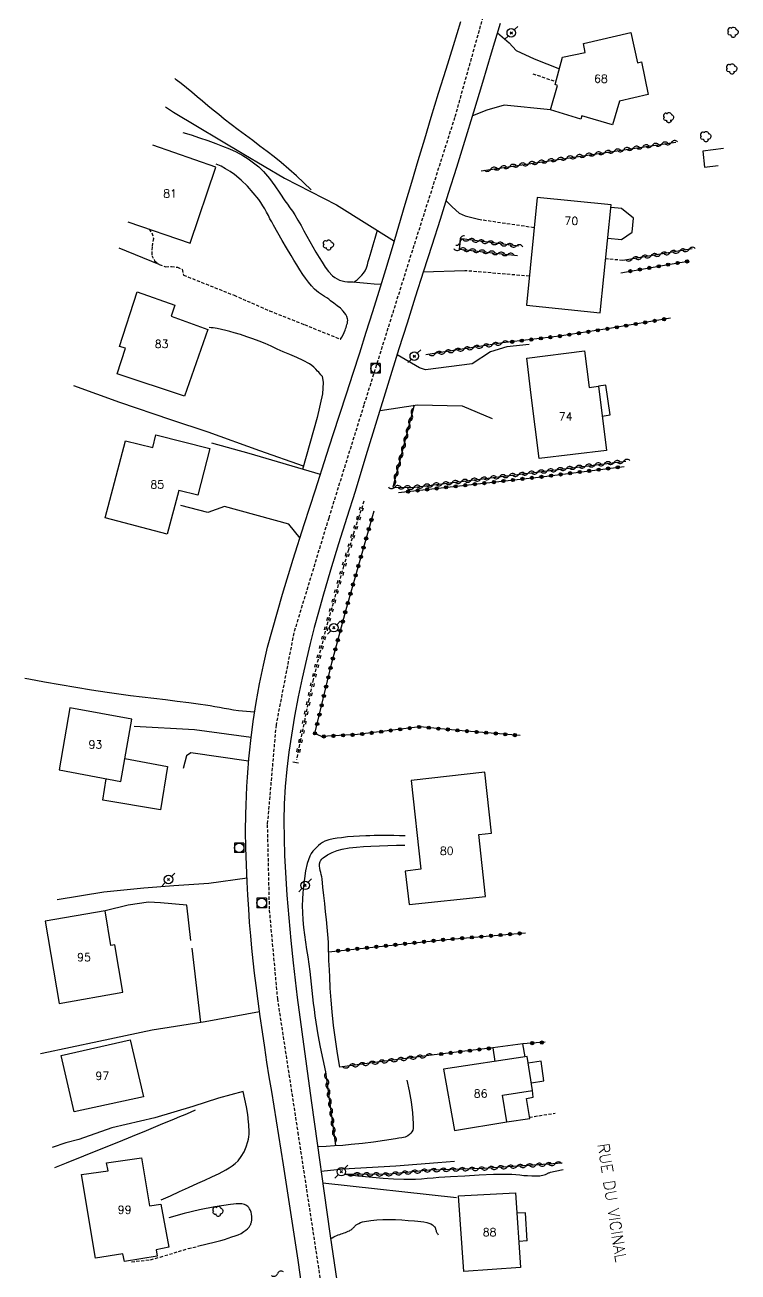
# Model space of a CAD drawing. Header units: millimetres. Extents: x 254000 to 255000, y 44022 to 45000.
# Drawn here: x 254116.7 to 254228.2, y 44327.1 to 44521.9 of the extents above; entities that cross this region are included whole.
import ezdxf
from ezdxf.enums import TextEntityAlignment as Align

# ---------------------------------------------------------------- set-up
doc = ezdxf.new("R2010")
doc.units = ezdxf.units.MM
doc.linetypes.add('DASHED', pattern=[0.75, 0.5, -0.25])
doc.layers.get('0').update_dxf_attribs({"linetype": 'CONTINUOUS'})
for name, color, linetype in [('W0001', 6, 'DASHED'), ('W0008', 7, 'CONTINUOUS'), ('W0017', 7, 'CONTINUOUS'), ('W0101', 7, 'CONTINUOUS'), ('W0104', 1, 'CONTINUOUS'), ('W0112', 1, 'DASHED'), ('W0120', 7, 'CONTINUOUS'), ('W0211', 2, 'CONTINUOUS'), ('W0214', 2, 'CONTINUOUS'), ('W0220', 5, 'DASHED'), ('W0300', 7, 'CONTINUOUS'), ('W0310', 3, 'CONTINUOUS'), ('W0323', 7, 'CONTINUOUS'), ('W0330', 7, 'CONTINUOUS'), ('W0333', 7, 'CONTINUOUS'), ('W0420', 7, 'CONTINUOUS'), ('W0473', 7, 'CONTINUOUS'), ('W0989', 7, 'CONTINUOUS'), ('W0991', 7, 'CONTINUOUS')]:
    doc.layers.add(name, color=color, linetype=linetype)
doc.styles.get("Standard").update_dxf_attribs({"font": 'romans.shx', "width": 0.85})

# ---------------------------------------------------------------- blocks, each defined once
blk = doc.blocks.new('T420')
for p, q in [((0.75, 0.75), (-0.75, 0.75)), ((-0.75, 0.75), (-0.75, -0.75)), ((0.75, 0.75), (0.75, -0.75)), ((0.75, -0.75), (-0.75, -0.75))]:
    blk.add_line(p, q)
blk.add_ellipse((0, 0), major_axis=(-0.53, 0.53), ratio=1, start_param=3.926991, end_param=10.210176)
blk = doc.blocks.new('T473')
for p, q in [((-0.166667, 0.166667), (0.166667, -0.166667)), ((-0.166667, -0.166667), (0.166667, 0.166667)), ((0.500001, 0.500001), (1.000002, 1.000002)), ((-1.000002, -1.000002), (-0.500001, -0.500001))]:
    blk.add_line(p, q)
blk.add_ellipse((0, 0), major_axis=(0.471405, 0.471405), ratio=1, start_param=5.4977871438, end_param=11.780972451)
blk = doc.blocks.new('T300')
for p, q in [((-0.8, 0.51), (-0.86, 0.34)), ((-0.86, 0.34), (-0.86, 0.17)), ((-0.86, 0.17), (-0.74, 0.06)), ((-0.69, 0.63), (-0.8, 0.51)), ((-0.8, -0.06), (-0.74, 0.06)), ((-0.74, 0.06), (-0.69, 0.11)), ((-0.57, 0.69), (-0.69, 0.63)), ((-0.46, 0.69), (-0.57, 0.69)), ((-0.29, 0.63), (-0.46, 0.69)), ((-0.29, 0.63), (-0.17, 0.74)), ((-0.23, 0.57), (-0.29, 0.63)), ((-0.17, 0.74), (-0.06, 0.8)), ((-0.06, 0.8), (0.06, 0.8)), ((0.06, 0.8), (0.23, 0.74)), ((0.23, 0.74), (0.34, 0.63)), ((0.34, 0.63), (0.4, 0.51)), ((0.46, 0.46), (0.34, 0.46)), ((0.4, 0.51), (0.4, 0.46)), ((0.57, 0.4), (0.46, 0.46)), ((0.57, 0.4), (0.69, 0.29)), ((0.69, 0.29), (0.74, 0.17)), ((0.74, 0.06), (0.69, -0.17)), ((0.74, 0.17), (0.74, 0.06)), ((-0.8, -0.17), (-0.8, -0.06)), ((-0.8, -0.23), (-0.8, -0.17)), ((-0.74, -0.34), (-0.8, -0.23)), ((-0.69, -0.4), (-0.74, -0.34)), ((-0.51, -0.46), (-0.69, -0.4)), ((-0.4, -0.46), (-0.51, -0.46)), ((-0.4, -0.46), (-0.34, -0.46)), ((-0.34, -0.46), (-0.34, -0.4)), ((-0.34, -0.51), (-0.34, -0.46)), ((-0.29, -0.63), (-0.34, -0.51)), ((-0.17, -0.74), (-0.29, -0.63)), ((-0.06, -0.8), (-0.17, -0.74)), ((0.06, -0.8), (-0.06, -0.8)), ((0.17, -0.74), (0.06, -0.8)), ((0.23, -0.69), (0.17, -0.74)), ((0.29, -0.46), (0.23, -0.46)), ((0.29, -0.63), (0.23, -0.69)), ((0.46, -0.4), (0.29, -0.46)), ((0.34, -0.51), (0.29, -0.63)), ((0.34, -0.51), (0.34, -0.46)), ((0.57, -0.34), (0.46, -0.4)), ((0.63, -0.29), (0.57, -0.34)), ((0.69, -0.17), (0.63, -0.29))]:
    blk.add_line(p, q)
blk = doc.blocks.new('t323o')
at = {"color": 0, "linetype": 'Continuous'}
for radius in [0.25, 0.15]:
    blk.add_circle((0, 0), radius, dxfattribs=at)
blk = doc.blocks.new('t310o')
at = {"color": 0, "linetype": 'Continuous'}
for centre, start, end in [((-0.5, 0.38), 216.8699, 323.1304), ((0.5, -0.37), 36.8699, 143.1303)]:
    blk.add_arc(centre, 0.625, start, end, dxfattribs=at)
blk = doc.blocks.new('t220o')
at = {"color": 0, "linetype": 'Continuous'}
for p, q in [((-0.25, 0.25), (0.25, 0.25)), ((-0.25, -0.25), (0.25, -0.25))]:
    blk.add_line(p, q, dxfattribs=at)

msp = doc.modelspace()

# ---------------------------------------------------------------- linework, layer by layer
at = {"layer": 'W0001'}
msp.add_lwpolyline([(254189.3, 44526.82), (254183.87, 44507.45), (254176.8, 44485.26), (254169.68, 44462.53), (254164.18, 44444.88), (254158.73, 44426.93), (254155.95, 44412.56), (254154.58, 44396.99), (254154.89, 44383.62), (254156.16, 44369.78), (254159.35, 44348.9), (254162.87, 44325.84), (254166.39, 44300.99), (254169.51, 44280.5), (254172.39, 44258.01), (254174.21, 44242.82), (254175.63, 44217.5), (254176.11, 44191.61), (254176.23, 44171)], dxfattribs=at)
at = {"layer": 'W0008'}
for points in [[(254160.48, 44321.46), (254159.39, 44328.91), (254158.27, 44336.36), (254157.14, 44343.8), (254156.78, 44346.1), (254156.41, 44348.4), (254156.03, 44350.69), (254155.65, 44352.99), (254155.28, 44355.28), (254154.9, 44357.58), (254154.54, 44359.88), (254154.19, 44362.18), (254153.83, 44364.59), (254153.49, 44367), (254153.16, 44369.41), (254152.85, 44371.82), (254152.61, 44373.76), (254152.39, 44375.71), (254152.18, 44377.65), (254151.99, 44379.6), (254151.82, 44381.71), (254151.68, 44383.83), (254151.56, 44385.94), (254151.46, 44388.06), (254151.35, 44390.69), (254151.25, 44393.33), (254151.2, 44395.96), (254151.22, 44398.6), (254151.26, 44400.04), (254151.32, 44401.49), (254151.39, 44402.93), (254151.48, 44404.37), (254151.59, 44405.81), (254151.71, 44407.25), (254151.85, 44408.69), (254152.01, 44410.12), (254152.4, 44413.08), (254152.85, 44416.04), (254153.38, 44418.97), (254153.98, 44421.9), (254154.64, 44424.7), (254155.39, 44427.48), (254156.18, 44430.24), (254156.99, 44433), (254158.63, 44438.45), (254160.36, 44443.87), (254162.11, 44449.29), (254163.86, 44454.7), (254164.88, 44457.91), (254165.92, 44461.11), (254166.95, 44464.31), (254167.99, 44467.51), (254169.03, 44470.72), (254170.05, 44473.92), (254171.07, 44477.13), (254172.08, 44480.34), (254173.12, 44483.73), (254174.14, 44487.13), (254175.15, 44490.53), (254176.16, 44493.94), (254177.16, 44497.34), (254178.17, 44500.75), (254179.19, 44504.15), (254180.22, 44507.54), (254181.37, 44511.28), (254182.52, 44515.01), (254183.68, 44518.74), (254184.86, 44522.46)], [(254190.96, 44522.16), (254189.59, 44517.54), (254188.21, 44512.92), (254186.82, 44508.3), (254185.41, 44503.69), (254184.15, 44499.64), (254182.87, 44495.59), (254181.59, 44491.54), (254180.3, 44487.49), (254179.01, 44483.45), (254177.72, 44479.4), (254176.44, 44475.35), (254175.17, 44471.3), (254173.44, 44465.73), (254171.73, 44460.17), (254170.01, 44454.6), (254168.3, 44449.03), (254167.02, 44444.94), (254165.73, 44440.85), (254164.46, 44436.76), (254163.26, 44432.64), (254162.58, 44430.2), (254161.92, 44427.76), (254161.3, 44425.3), (254160.72, 44422.84), (254160.05, 44419.88), (254159.42, 44416.92), (254158.84, 44413.95), (254158.35, 44410.96), (254157.97, 44408.3), (254157.65, 44405.62), (254157.4, 44402.93), (254157.24, 44400.24), (254157.18, 44397.55), (254157.2, 44394.86), (254157.29, 44392.17), (254157.42, 44389.48), (254157.64, 44385.95), (254157.93, 44382.42), (254158.27, 44378.89), (254158.64, 44375.37), (254159.26, 44369.98), (254159.96, 44364.61), (254160.7, 44359.23), (254161.44, 44353.86), (254162.42, 44346.82), (254163.42, 44339.78), (254164.44, 44332.74), (254165.48, 44325.7)]]:
    msp.add_lwpolyline(points, dxfattribs=at)
at = {"layer": 'W0017'}
for points in [[(254190.56, 44520.68), (254192.37, 44519.12), (254193.51, 44517.94), (254196.29, 44516.63), (254200.25, 44515.07)], [(254198.86, 44508.66), (254191.59, 44509.41), (254188.9, 44508.59), (254186.64, 44507.75)], [(254141.41, 44505.14), (254142.71, 44504.74), (254143.99, 44504.31), (254145.27, 44503.86), (254146.54, 44503.38), (254147.61, 44502.97), (254148.68, 44502.55), (254149.73, 44502.09), (254150.75, 44501.54), (254151.62, 44500.99), (254152.45, 44500.39), (254153.24, 44499.74), (254153.98, 44499.03), (254154.92, 44497.95), (254155.75, 44496.8), (254156.54, 44495.62), (254157.34, 44494.46), (254157.74, 44493.91), (254158.13, 44493.36), (254158.52, 44492.81), (254158.89, 44492.24), (254159.38, 44491.43), (254159.86, 44490.6), (254160.32, 44489.76), (254160.77, 44488.92), (254161.22, 44488.08), (254161.68, 44487.24), (254162.17, 44486.42), (254162.67, 44485.61), (254163.15, 44484.86), (254163.63, 44484.1), (254164.17, 44483.38), (254164.8, 44482.73), (254165.14, 44482.47), (254165.5, 44482.24), (254165.89, 44482.06), (254166.29, 44481.92), (254166.7, 44481.83), (254167.12, 44481.8), (254167.53, 44481.79), (254167.94, 44481.77), (254169.06, 44481.67), (254170.18, 44481.58), (254171.29, 44481.49), (254172.41, 44481.4)], [(254166.04, 44472.82), (254166.25, 44473.16), (254166.43, 44473.51), (254166.6, 44473.88), (254166.74, 44474.25), (254166.82, 44474.46), (254166.9, 44474.67), (254166.97, 44474.89), (254167.04, 44475.1), (254167.1, 44475.33), (254167.14, 44475.56), (254167.15, 44475.79), (254167.13, 44476.03), (254167.04, 44476.36), (254166.88, 44476.66), (254166.68, 44476.93), (254166.47, 44477.18), (254166.02, 44477.65), (254165.52, 44478.06), (254165, 44478.45), (254164.49, 44478.84), (254164.18, 44479.07), (254163.87, 44479.28), (254163.54, 44479.49), (254163.22, 44479.7), (254162.9, 44479.91), (254162.58, 44480.14), (254162.28, 44480.37), (254161.99, 44480.63), (254161.48, 44481.17), (254161.01, 44481.75), (254160.58, 44482.35), (254160.16, 44482.95), (254159.67, 44483.68), (254159.2, 44484.42), (254158.75, 44485.17), (254158.3, 44485.92), (254157.61, 44487.09), (254156.92, 44488.27), (254156.24, 44489.46), (254155.56, 44490.64), (254155.28, 44491.14), (254155.01, 44491.65), (254154.75, 44492.16), (254154.48, 44492.67), (254154.2, 44493.18), (254153.91, 44493.67), (254153.6, 44494.16), (254153.26, 44494.63), (254152.4, 44495.7), (254151.48, 44496.71), (254150.49, 44497.66), (254149.44, 44498.54), (254148.78, 44499.02), (254148.08, 44499.46), (254147.36, 44499.85), (254146.61, 44500.19)], [(254182.54, 44494.46), (254183.47, 44493.52), (254184.57, 44492.54), (254185.53, 44492.09), (254187.6, 44491.57)], [(254185.44, 44483.53), (254178.97, 44483.32)], [(254163.14, 44467.03), (254162.98, 44467.24), (254162.81, 44467.45), (254162.63, 44467.66), (254162.45, 44467.85), (254162.15, 44468.15), (254161.85, 44468.44), (254161.54, 44468.71), (254161.2, 44468.96), (254160.22, 44469.52), (254159.18, 44469.99), (254158.13, 44470.42), (254157.09, 44470.86), (254156.15, 44471.29), (254155.21, 44471.72), (254154.27, 44472.13), (254153.31, 44472.52), (254152.34, 44472.88), (254151.37, 44473.22), (254150.38, 44473.54), (254149.4, 44473.84), (254148.74, 44474.02), (254148.09, 44474.19), (254147.42, 44474.35), (254146.76, 44474.48), (254146.45, 44474.53), (254146.14, 44474.58), (254145.83, 44474.61), (254145.52, 44474.64)], [(254195.54, 44472.01), (254192.04, 44471.64), (254189.45, 44470.86), (254186.63, 44468.99), (254179.34, 44468.03), (254178.37, 44468.36), (254174.89, 44470.38)], [(254172.21, 44461.69), (254178.09, 44462.58), (254185.05, 44462.42), (254189.76, 44460.46)], [(254162.88, 44451.66), (254151.76, 44454.98), (254145.9, 44456.6)], [(254159.74, 44441.75), (254157.94, 44443.91), (254147.91, 44446.71), (254145.27, 44445.74), (254141.09, 44446.83)], [(254152.06, 44410.58), (254143.2, 44411.79), (254133.8, 44412.32)], [(254151.67, 44406.91), (254142.64, 44408.17), (254141.98, 44407.71), (254141.45, 44405.75)], [(254151.43, 44388.63), (254145.46, 44387.79), (254140, 44387.44), (254135.28, 44387.04), (254129.03, 44386.45), (254121.72, 44385.21)], [(254142.01, 44384.41), (254137.87, 44384.74), (254136.02, 44384.85), (254132.86, 44384.39), (254129.26, 44383.51)], [(254176.38, 44357.07), (254176.78, 44355.38), (254177.08, 44353.68), (254177.28, 44351.97), (254177.39, 44350.24), (254177.4, 44350), (254177.41, 44349.75), (254177.39, 44349.49), (254177.32, 44349.25), (254177.18, 44348.99), (254177.01, 44348.75), (254176.81, 44348.54), (254176.57, 44348.36), (254176.12, 44348.15), (254175.62, 44348.04), (254175.13, 44347.97), (254174.65, 44347.9), (254172.93, 44347.61), (254171.19, 44347.36), (254169.46, 44347.16), (254167.71, 44346.98), (254166.4, 44346.86), (254165.09, 44346.77), (254163.78, 44346.69), (254162.46, 44346.64)], [(254150.8, 44355.28), (254146.98, 44354.25), (254142.95, 44352.92), (254136.99, 44351.19), (254130.31, 44349.6), (254125.13, 44347.8), (254123.09, 44347.24)], [(254163, 44342.81), (254166.43, 44343.22), (254174.67, 44343.66), (254181.25, 44344.21), (254183.84, 44344.41)], [(254163.26, 44341), (254184.15, 44338.74)], [(254164.51, 44332.3), (254164.74, 44332.43), (254164.98, 44332.56), (254165.22, 44332.68), (254165.46, 44332.79), (254165.68, 44332.88), (254165.91, 44332.96), (254166.13, 44333.04), (254166.36, 44333.11), (254166.59, 44333.18), (254166.81, 44333.26), (254167.04, 44333.34), (254167.25, 44333.44), (254167.41, 44333.52), (254167.56, 44333.6), (254167.7, 44333.69), (254167.85, 44333.8), (254167.94, 44333.88), (254168.03, 44333.97), (254168.12, 44334.07), (254168.2, 44334.16), (254168.29, 44334.26), (254168.38, 44334.35), (254168.47, 44334.44), (254168.58, 44334.52), (254168.87, 44334.67), (254169.17, 44334.8), (254169.48, 44334.89), (254169.8, 44334.97), (254170.75, 44335.14), (254171.7, 44335.23), (254172.66, 44335.27), (254173.61, 44335.29), (254174.61, 44335.28), (254175.62, 44335.23), (254176.62, 44335.15), (254177.62, 44335.06), (254178.1, 44335.02), (254178.58, 44334.99), (254179.07, 44334.93), (254179.54, 44334.82), (254179.85, 44334.72), (254180.15, 44334.59), (254180.43, 44334.43), (254180.68, 44334.21), (254180.75, 44334.11), (254180.82, 44334), (254180.86, 44333.89), (254180.9, 44333.77), (254180.93, 44333.66), (254180.97, 44333.55), (254181, 44333.43), (254181.05, 44333.32), (254181.11, 44333.21), (254181.17, 44333.11), (254181.23, 44333), (254181.3, 44332.9)]]:
    msp.add_lwpolyline(points, dxfattribs=at)
at = {"layer": 'W0101'}
for points in [[(254211.39, 44520.76), (254212.44, 44516), (254213.08, 44516.14), (254214.14, 44511.05), (254209.62, 44510.02), (254208.52, 44506.3), (254203.76, 44507.73), (254203.61, 44507.22), (254198.86, 44508.66), (254199.97, 44512.48), (254199.58, 44512.61), (254200.74, 44516.91), (254204.29, 44517.61), (254204, 44519.04)], [(254196.77, 44494.95), (254195.09, 44478.15), (254206.61, 44476.96), (254208.35, 44493.83), (254196.77, 44494.95)], [(254145.29, 44474.32), (254141.66, 44463.93), (254131.11, 44467.43), (254132.4, 44471.42), (254131.51, 44471.69), (254134.27, 44480.22), (254140.11, 44478.16), (254139.58, 44476.43)], [(254207.58, 44455.45), (254197.06, 44454.16), (254195.83, 44464.08), (254195.14, 44469.88), (254204.15, 44471.01), (254204.87, 44465.28), (254206.35, 44465.48)], [(254129.25, 44444.9), (254132.41, 44456.97), (254136.68, 44455.92), (254137.18, 44457.9), (254145.63, 44455.74), (254143.74, 44448.48), (254140.75, 44449.21), (254138.95, 44442.34)], [(254131.68, 44403.72), (254133.41, 44413.48), (254123.73, 44415.24), (254122.08, 44405.53)], [(254177.09, 44403.87), (254178.56, 44390), (254176.14, 44389.71), (254176.77, 44384.5), (254188.67, 44385.73), (254187.66, 44395.46), (254189.65, 44395.65), (254188.57, 44405.15)], [(254129.26, 44383.51), (254119.85, 44381.91), (254122.04, 44369.01), (254132.01, 44370.81), (254130.75, 44378.19), (254130.14, 44378.11)], [(254135.24, 44354.46), (254124.41, 44352.08), (254122.38, 44360.93), (254133.14, 44363.35)], [(254195.21, 44360.74), (254182.13, 44358.78), (254183.84, 44349.2), (254192.04, 44350.52), (254191.36, 44354.71), (254196.04, 44355.44)], [(254134.93, 44344.89), (254136.19, 44337.4), (254137.93, 44337.7), (254139.19, 44330.96), (254137.24, 44330.56), (254137.37, 44329.55), (254132.25, 44328.72), (254132.02, 44329.93), (254127.74, 44329.25), (254125.57, 44342.32), (254129.72, 44342.89), (254129.45, 44344.15)], [(254185.31, 44327.17), (254184.47, 44338.96), (254193.4, 44339.43), (254194.14, 44327.77), (254185.31, 44327.17)]]:
    msp.add_lwpolyline(points, close=True, dxfattribs=at)
for points in [[(254142.53, 44487.84), (254146.55, 44499.73), (254136.71, 44503.14)], [(254132.78, 44491.15), (254142.53, 44487.84)]]:
    msp.add_lwpolyline(points, dxfattribs=at)
at = {"layer": 'W0104'}
for points in [[(254225.91, 44502.61), (254222.64, 44502.23), (254222.93, 44499.71), (254225.08, 44499.96)], [(254207.81, 44488.61), (254209.95, 44488.4), (254211.61, 44489.53), (254211.84, 44491.76), (254209.96, 44493.24), (254208.31, 44493.41)], [(254206.92, 44460.81), (254208.17, 44460.99), (254207.52, 44465.64), (254206.35, 44465.48)], [(254132.32, 44407.3), (254138.99, 44406.06), (254137.91, 44399.3), (254128.86, 44400.78), (254129.41, 44404.15)], [(254194.87, 44360.69), (254194.51, 44362.74), (254189.82, 44362.09), (254190.16, 44359.98)], [(254195.86, 44356.61), (254197.79, 44356.94), (254197.37, 44360.01), (254195.37, 44359.73)], [(254192.04, 44350.52), (254195.6, 44351.07), (254195.1, 44354.21), (254196.16, 44354.37), (254196.04, 44355.44)], [(254195.23, 44331.96), (254194.93, 44336.34), (254193.6, 44336.27)], [(254195.23, 44331.96), (254193.88, 44331.85)]]:
    msp.add_lwpolyline(points, dxfattribs=at)
at = {"layer": 'W0112'}
for points in [[(254196.08, 44514.3), (254199.71, 44513.07)], [(254136.11, 44490.01), (254136.54, 44489.43), (254136.79, 44488.57), (254136.57, 44487.26), (254136.53, 44485.91), (254136.98, 44485.09), (254137.69, 44484.51), (254138.71, 44484.15), (254139.61, 44484.19), (254140.53, 44484.08), (254141.29, 44483.76), (254141.48, 44482.85)], [(254187.6, 44491.57), (254196.3, 44490.29)], [(254210.14, 44485.14), (254207.48, 44485.36)], [(254141.48, 44482.85), (254149.39, 44479.69), (254154.93, 44477.26), (254160.39, 44475.1), (254166.04, 44472.82)], [(254195.54, 44482.67), (254185.44, 44483.53)], [(254195.57, 44351.27), (254199.57, 44351.88)], [(254133.37, 44328.68), (254136.33, 44328.99), (254137.85, 44329.42), (254142.24, 44330.73), (254144.11, 44331.2)]]:
    msp.add_lwpolyline(points, dxfattribs=at)
at = {"layer": 'W0120'}
msp.add_lwpolyline([(254159.48, 44406.57), (254158.59, 44406.75)], dxfattribs=at)
at = {"layer": 'W0211'}
for points in [[(254161.44, 44496.17), (254160.3, 44497.27), (254159.13, 44498.35), (254157.95, 44499.4), (254156.74, 44500.43), (254155.65, 44501.31), (254154.55, 44502.17), (254153.43, 44503.01), (254152.31, 44503.85), (254151.19, 44504.68), (254150.06, 44505.52), (254148.95, 44506.36), (254147.85, 44507.22), (254146.99, 44507.91), (254146.15, 44508.6), (254145.31, 44509.29), (254144.47, 44510), (254143.64, 44510.7), (254142.8, 44511.4), (254141.96, 44512.09), (254141.11, 44512.78), (254140.36, 44513.37), (254140.13, 44513.55)], [(254165.92, 44359.09), (254165.55, 44361.24), (254165.23, 44363.4), (254164.95, 44365.57), (254164.71, 44367.74), (254164.55, 44369.57), (254164.44, 44371.42), (254164.35, 44373.26), (254164.26, 44375.1), (254164.23, 44375.64), (254164.21, 44376.18), (254164.18, 44376.72), (254164.17, 44377.26), (254164.17, 44377.43), (254164.16, 44377.6), (254164.17, 44377.77), (254164.17, 44377.93), (254164.17, 44378.1), (254164.17, 44378.27), (254164.16, 44378.43), (254164.16, 44378.6), (254164.07, 44379.79), (254163.96, 44380.97), (254163.83, 44382.15), (254163.71, 44383.33), (254163.57, 44384.63), (254163.43, 44385.92), (254163.29, 44387.22), (254163.15, 44388.51), (254163.09, 44388.84), (254163.02, 44389.17), (254162.94, 44389.49), (254162.86, 44389.82), (254162.79, 44390.16), (254162.76, 44390.51), (254162.77, 44390.86), (254162.85, 44391.21), (254162.88, 44391.3), (254162.93, 44391.39), (254162.98, 44391.47), (254163.05, 44391.55), (254163.12, 44391.61), (254163.19, 44391.68), (254163.26, 44391.74), (254163.34, 44391.79), (254164.02, 44392.25), (254164.74, 44392.62), (254165.5, 44392.91), (254166.27, 44393.15), (254167.38, 44393.37), (254168.52, 44393.48), (254169.65, 44393.54), (254170.77, 44393.6), (254172.1, 44393.67), (254173.43, 44393.73), (254174.76, 44393.77), (254176.09, 44393.78)], [(254121.37, 44343.41), (254123.19, 44344.11), (254125.92, 44345.21), (254128.64, 44346.32), (254131.36, 44347.43), (254133.54, 44348.32), (254135.73, 44349.21), (254137.91, 44350.11), (254140.09, 44351.02), (254140.92, 44351.36), (254141.74, 44351.71), (254142.56, 44352.07), (254143.38, 44352.42)]]:
    msp.add_lwpolyline(points, dxfattribs=at)
at = {"layer": 'W0214'}
for points in [[(254176.14, 44395.21), (254175.25, 44395.25), (254174.35, 44395.27), (254173.46, 44395.29), (254172.57, 44395.29), (254171.92, 44395.28), (254171.27, 44395.27), (254170.62, 44395.24), (254169.97, 44395.21), (254169.01, 44395.17), (254168.06, 44395.12), (254167.11, 44395.05), (254166.16, 44394.94), (254165.52, 44394.85), (254164.87, 44394.75), (254164.22, 44394.6), (254163.59, 44394.38), (254163.24, 44394.19), (254162.92, 44393.97), (254162.61, 44393.72), (254162.33, 44393.45), (254162.01, 44393.14), (254161.71, 44392.82), (254161.44, 44392.46), (254161.22, 44392.07), (254160.8, 44390.93), (254160.55, 44389.74), (254160.4, 44388.55), (254160.26, 44387.36), (254160.15, 44386.34), (254160.08, 44385.31), (254160.05, 44384.28), (254160.07, 44383.25), (254160.14, 44382.09), (254160.25, 44380.93), (254160.39, 44379.77), (254160.56, 44378.62), (254160.73, 44377.47), (254160.91, 44376.32), (254161.08, 44375.17), (254161.23, 44374.02), (254161.35, 44373.03), (254161.46, 44372.04), (254161.56, 44371.06), (254161.67, 44370.07), (254161.78, 44369.08), (254161.9, 44368.09), (254162.03, 44367.1), (254162.18, 44366.12), (254162.51, 44364.16), (254162.87, 44362.21), (254163.27, 44360.27), (254163.71, 44358.33)], [(254123.09, 44347.24), (254120.98, 44346.52)], [(254166.63, 44342.36), (254167.33, 44342.27), (254168.03, 44342.19), (254168.73, 44342.11), (254169.43, 44342.04), (254171.05, 44341.88), (254172.68, 44341.73), (254174.31, 44341.61), (254175.95, 44341.56), (254176.86, 44341.57), (254177.77, 44341.6), (254178.68, 44341.66), (254179.6, 44341.73), (254180.5, 44341.8), (254181.41, 44341.88), (254182.32, 44341.94), (254183.23, 44342), (254185.46, 44342.12), (254187.69, 44342.25), (254189.93, 44342.34), (254192.16, 44342.37), (254192.79, 44342.36), (254193.41, 44342.31), (254194.04, 44342.25), (254194.66, 44342.18), (254195.28, 44342.13), (254195.91, 44342.09), (254196.54, 44342.08), (254197.17, 44342.11), (254197.41, 44342.15), (254197.63, 44342.2), (254197.86, 44342.26), (254198.08, 44342.33), (254198.18, 44342.36), (254198.27, 44342.41), (254198.37, 44342.45), (254198.46, 44342.5), (254198.56, 44342.55), (254198.65, 44342.59), (254198.75, 44342.63), (254198.85, 44342.66), (254200.59, 44343.06), (254200.81, 44343.09)]]:
    msp.add_lwpolyline(points, dxfattribs=at)
at = {"layer": 'W0220'}
msp.add_lwpolyline([(254169.68, 44447.5), (254168.86, 44444.98), (254168.06, 44442.44), (254167.28, 44439.9), (254166.52, 44437.36), (254165.47, 44433.73), (254164.44, 44430.09), (254163.45, 44426.44), (254162.52, 44422.78), (254161.78, 44419.66), (254161.09, 44416.54), (254160.44, 44413.41), (254159.79, 44410.27), (254159.62, 44409.48), (254159.46, 44408.68), (254159.31, 44407.88), (254159.16, 44407.08)], dxfattribs=at)
at = {"layer": 'W0310'}
for points in [[(254188.03, 44499.15), (254218.42, 44503.63)], [(254193.86, 44487.36), (254184.97, 44488.5), (254184.71, 44488.22), (254184.56, 44486.91), (254193.67, 44485.9)], [(254221, 44486.93), (254210.14, 44485.14)], [(254191.39, 44472.24), (254179.39, 44470.36)], [(254177.56, 44462.5), (254174.22, 44449.72), (254177.23, 44449.65), (254197.52, 44452.14), (254210.62, 44453.78)], [(254169, 44359.49), (254165.92, 44359.09)], [(254180.27, 44360.96), (254169, 44359.49)], [(254163.71, 44358.33), (254165.27, 44346.82)], [(254200.67, 44344.06), (254196.98, 44343.82), (254188.35, 44343.24), (254179.95, 44342.97), (254173.22, 44342.32), (254166.63, 44342.36)]]:
    msp.add_lwpolyline(points, dxfattribs=at)
at = {"layer": 'W0323'}
for points in [[(254209.86, 44483.19), (254218.73, 44484.74), (254220.4, 44485.02)], [(254217.61, 44476.12), (254208.4, 44474.54), (254200.28, 44473.3), (254191.39, 44472.24)], [(254175.1, 44448.86), (254197.45, 44451.32), (254210.36, 44452.93)], [(254194.11, 44410.91), (254185.02, 44411.64), (254178.45, 44412.25), (254168.7, 44411.04), (254163.08, 44410.74), (254162.04, 44411.24), (254164.66, 44422.24), (254166.89, 44430.6), (254171.27, 44446.03)], [(254164.17, 44377.11), (254182.03, 44378.98), (254194.95, 44380.06)], [(254189.82, 44362.09), (254180.27, 44360.96)], [(254198.01, 44362.97), (254194.51, 44362.74)]]:
    msp.add_lwpolyline(points, dxfattribs=at)
at = {"layer": 'W0330'}
for points in [[(254138.68, 44509.12), (254139.95, 44508.32), (254150.93, 44501.75), (254157.3, 44498.01), (254165.41, 44493.82), (254174.45, 44488.13)], [(254137.69, 44484.51), (254131.43, 44487.06)], [(254160.23, 44452.99), (254153.44, 44455.38), (254145.37, 44458.3), (254139.49, 44460.23), (254131.54, 44462.92), (254124.36, 44465.52)], [(254116.71, 44419.85), (254117.33, 44419.74), (254119.77, 44419.3), (254122.21, 44418.86), (254124.65, 44418.43), (254127.09, 44418.03), (254129.54, 44417.65), (254131.36, 44417.39), (254133.19, 44417.15), (254135.02, 44416.93), (254136.85, 44416.72), (254138.68, 44416.51), (254140.51, 44416.29), (254142.34, 44416.06), (254144.17, 44415.81), (254144.91, 44415.69), (254145.64, 44415.57), (254146.38, 44415.44), (254147.12, 44415.31), (254147.85, 44415.18), (254148.59, 44415.05), (254149.33, 44414.93), (254150.07, 44414.83), (254150.7, 44414.75), (254151.33, 44414.69), (254151.96, 44414.64), (254152.6, 44414.6)]]:
    msp.add_lwpolyline(points, dxfattribs=at)
at = {"layer": 'W0333'}
for points in [[(254168.13, 44481.75), (254168.3, 44481.87), (254168.46, 44481.99), (254168.62, 44482.12), (254168.77, 44482.25), (254169.07, 44482.54), (254169.36, 44482.84), (254169.63, 44483.15), (254169.87, 44483.5), (254170.08, 44483.97), (254170.23, 44484.45), (254170.35, 44484.94), (254170.49, 44485.42), (254170.81, 44486.49), (254171.14, 44487.56), (254171.45, 44488.63), (254171.76, 44489.7)], [(254163.14, 44467.03), (254163.31, 44466.05), (254163.23, 44464.31), (254162.37, 44460.6), (254160.09, 44452.49)], [(254142.63, 44378.89), (254142.01, 44384.41)], [(254144.2, 44366.08), (254142.84, 44377.7)], [(254153.39, 44367.72), (254144.89, 44366.19), (254136.6, 44364.84), (254128.24, 44363.11), (254119.4, 44361.22), (254119.14, 44361.16)], [(254138.02, 44338.35), (254139.44, 44338.99), (254140.87, 44339.64), (254142.29, 44340.29), (254143.71, 44340.95), (254144.82, 44341.45), (254145.94, 44341.93), (254147.05, 44342.45), (254148.12, 44343.04), (254148.62, 44343.34), (254149.12, 44343.67), (254149.59, 44344.03), (254150.01, 44344.45), (254150.52, 44345.13), (254150.96, 44345.87), (254151.31, 44346.65), (254151.57, 44347.46), (254151.65, 44347.83), (254151.71, 44348.21), (254151.73, 44348.59), (254151.74, 44348.98), (254151.73, 44349.35), (254151.71, 44349.73), (254151.69, 44350.11), (254151.66, 44350.48), (254151.54, 44351.7), (254151.35, 44352.9), (254151.1, 44354.1), (254150.8, 44355.28)], [(254144.11, 44331.2), (254144.76, 44331.35), (254145.41, 44331.51), (254146.06, 44331.68), (254146.71, 44331.86), (254147.3, 44332.02), (254147.89, 44332.18), (254148.48, 44332.35), (254149.06, 44332.55), (254149.54, 44332.72), (254150.02, 44332.9), (254150.49, 44333.11), (254150.93, 44333.38), (254151.22, 44333.59), (254151.49, 44333.83), (254151.73, 44334.1), (254151.93, 44334.4), (254151.99, 44334.51), (254152.04, 44334.63), (254152.08, 44334.75), (254152.11, 44334.88), (254152.13, 44335.01), (254152.15, 44335.13), (254152.16, 44335.26), (254152.17, 44335.39), (254152.17, 44335.74), (254152.13, 44336.09), (254152.06, 44336.44), (254151.93, 44336.77), (254151.83, 44336.96), (254151.71, 44337.14), (254151.56, 44337.3), (254151.39, 44337.43), (254151.21, 44337.54), (254151.02, 44337.61), (254150.82, 44337.67), (254150.62, 44337.71), (254150.18, 44337.74), (254149.73, 44337.73), (254149.28, 44337.68), (254148.84, 44337.62), (254146.4, 44337.25), (254143.98, 44336.77), (254141.58, 44336.2), (254139.21, 44335.52)]]:
    msp.add_lwpolyline(points, dxfattribs=at)

# ---------------------------------------------------------------- block references
at = {"layer": 'W0220'}
for p, rotation in [((254168.82, 44444.84), 252.4529267591828), ((254169.28, 44446.27), 251.9664244974996), ((254168.37, 44443.41), 252.4529267591828), ((254167.92, 44441.98), 252.9394308887081), ((254167.05, 44439.11), 253.4259368851464), ((254167.48, 44440.55), 252.9394308887081), ((254166.62, 44437.67), 253.4259368851464), ((254166.2, 44436.23), 253.821816065215), ((254165.36, 44433.35), 254.2196876522936), ((254165.78, 44434.79), 253.821816065215), ((254164.96, 44431.91), 254.2196876522936), ((254164.55, 44430.46), 254.2196876522936), ((254163.76, 44427.57), 254.8411087484372), ((254164.15, 44429.02), 254.8411087484372), ((254163.37, 44426.12), 255.6860242323478), ((254163, 44424.67), 255.6860242323478), ((254162.28, 44421.76), 256.6827094062212), ((254162.63, 44423.21), 255.6860242323478), ((254161.93, 44420.3), 256.6827094062212), ((254161.6, 44418.83), 257.5855382628574), ((254160.96, 44415.9), 258.1188255504948), ((254161.28, 44417.37), 257.5855382628574), ((254160.65, 44414.44), 258.1188255504948), ((254160.34, 44412.97), 258.2824419474599), ((254159.74, 44410.03), 258.4427349772579), ((254160.04, 44411.5), 258.2824419474599), ((254159.44, 44408.56), 259.0630536452745)]:
    msp.add_blockref('t220o', p, dxfattribs=dict(at, rotation=rotation))
at = {"layer": 'W0300'}
for p in [(254227.42, 44520.78), (254227.23, 44515.04), (254217.35, 44507.43), (254223.16, 44504.47), (254164.17, 44487.53), (254146.92, 44336.54)]:
    msp.add_blockref('T300', p, dxfattribs=at)
at = {"layer": 'W0310'}
for p, rotation in [((254216.22, 44503.3), 8.378043135654273), ((254217.71, 44503.52), 8.378043135654273), ((254202.87, 44501.34), 8.378043135654273), ((254204.35, 44501.56), 8.378043135654273), ((254205.84, 44501.77), 8.378043135654273), ((254207.32, 44501.99), 8.378043135654273), ((254208.8, 44502.21), 8.378043135654273), ((254210.29, 44502.43), 8.378043135654273), ((254211.77, 44502.65), 8.378043135654273), ((254213.26, 44502.87), 8.378043135654273), ((254214.74, 44503.09), 8.378043135654273), ((254189.51, 44499.37), 8.378043135654273), ((254191, 44499.59), 8.378043135654273), ((254192.48, 44499.81), 8.378043135654273), ((254193.96, 44500.03), 8.378043135654273), ((254195.45, 44500.24), 8.378043135654273), ((254196.93, 44500.46), 8.378043135654273), ((254198.42, 44500.68), 8.378043135654273), ((254199.9, 44500.9), 8.378043135654273), ((254201.38, 44501.12), 8.378043135654273), ((254184.72, 44488.23), 227.1905738648669), ((254186.09, 44488.36), 172.6926146393914), ((254187.58, 44488.17), 172.6926146393914), ((254189.06, 44487.98), 172.6926146393914), ((254190.55, 44487.79), 172.6926146393914), ((254184.72, 44486.89), 353.7053665482989), ((254186.21, 44486.72), 353.7053665482989), ((254187.7, 44486.56), 353.7053665482989), ((254189.2, 44486.4), 353.7053665482989), ((254190.69, 44486.23), 353.7053665482989), ((254192.04, 44487.59), 172.6926146393914), ((254192.18, 44486.07), 353.7053665482989), ((254193.53, 44487.4), 172.6926146393914), ((254214.58, 44485.87), 189.3702966622241), ((254216.06, 44486.11), 189.3702966622241), ((254217.54, 44486.36), 189.3702966622241), ((254219.02, 44486.6), 189.3702966622241), ((254220.5, 44486.85), 189.3702966622241), ((254211.62, 44485.38), 189.3702966622241), ((254213.1, 44485.62), 189.3702966622241), ((254191.24, 44472.22), 188.900031431043), ((254180.87, 44470.59), 188.900031431043), ((254182.35, 44470.82), 188.900031431043), ((254183.83, 44471.06), 188.900031431043), ((254185.31, 44471.29), 188.900031431043), ((254186.8, 44471.52), 188.900031431043), ((254188.28, 44471.75), 188.900031431043), ((254189.76, 44471.98), 188.900031431043), ((254177.18, 44461.05), 255.3685462860604), ((254176.43, 44458.15), 255.3685462860604), ((254176.8, 44459.6), 255.3685462860604), ((254176.05, 44456.7), 255.3685462860604), ((254175.67, 44455.25), 255.3685462860604), ((254174.91, 44452.35), 255.3685462860604), ((254175.29, 44453.8), 255.3685462860604), ((254201.33, 44452.62), 7.135722166143186), ((254202.82, 44452.8), 7.135722166143186), ((254204.3, 44452.99), 7.135722166143186), ((254205.79, 44453.17), 7.135722166143186), ((254207.28, 44453.36), 7.135722166143186), ((254208.77, 44453.55), 7.135722166143186), ((254210.26, 44453.73), 7.135722166143186), ((254174.53, 44450.89), 255.3685462860604), ((254186.44, 44450.78), 6.990140836922859), ((254187.93, 44450.96), 6.990140836922859), ((254189.42, 44451.15), 6.990140836922859), ((254190.91, 44451.33), 6.990140836922859), ((254192.4, 44451.51), 6.990140836922859), ((254193.88, 44451.69), 6.990140836922859), ((254195.37, 44451.88), 6.990140836922859), ((254196.86, 44452.06), 6.990140836922859), ((254198.35, 44452.24), 7.135722166143186), ((254199.84, 44452.43), 7.135722166143186), ((254174.51, 44449.71), 358.7049702427757), ((254176.01, 44449.68), 358.7049702427757), ((254177.51, 44449.68), 6.990140836922859), ((254179, 44449.87), 6.990140836922859), ((254180.48, 44450.05), 6.990140836922859), ((254181.97, 44450.23), 6.990140836922859), ((254183.46, 44450.41), 6.990140836922859), ((254184.95, 44450.6), 6.990140836922859), ((254167.4, 44359.28), 187.3123165077266), ((254168.89, 44359.47), 187.3123165077266), ((254170.49, 44359.68), 187.4303206780664), ((254171.98, 44359.88), 187.4303206780664), ((254173.47, 44360.07), 187.4303206780664), ((254174.95, 44360.26), 187.4303206780664), ((254176.44, 44360.46), 187.4303206780664), ((254177.93, 44360.65), 187.4303206780664), ((254179.41, 44360.85), 187.4303206780664), ((254163.86, 44357.23), 277.7276245907981), ((254164.06, 44355.74), 277.7276245907981), ((254164.27, 44354.25), 277.7276245907981), ((254164.47, 44352.77), 277.7276245907981), ((254164.67, 44351.28), 277.7276245907981), ((254164.87, 44349.79), 277.7276245907981), ((254165.07, 44348.31), 277.7276245907981), ((254193.58, 44343.59), 183.8594752516869), ((254195.07, 44343.69), 183.8594752516869), ((254196.57, 44343.79), 183.8594752516869), ((254198.07, 44343.89), 183.803876075132), ((254199.56, 44343.99), 183.803876075132), ((254168.13, 44342.35), 179.6002482797586), ((254169.63, 44342.34), 179.6002482797586), ((254171.13, 44342.33), 179.6002482797586), ((254172.63, 44342.32), 179.6002482797586), ((254174.12, 44342.41), 185.517471503426), ((254175.61, 44342.55), 185.517471503426), ((254177.11, 44342.69), 185.517471503426), ((254178.6, 44342.84), 185.517471503426), ((254180.09, 44342.97), 181.8267363668347), ((254181.59, 44343.02), 181.8267363668347), ((254183.09, 44343.07), 181.8267363668347), ((254184.59, 44343.12), 181.8267363668347), ((254186.09, 44343.16), 181.8267363668347), ((254187.59, 44343.21), 181.8267363668347), ((254189.09, 44343.29), 183.8594752516869), ((254190.59, 44343.39), 183.8594752516869), ((254192.08, 44343.49), 183.8594752516869), ((254156.18, 44326.82), 197.022110644732)]:
    msp.add_blockref('t310o', p, dxfattribs=dict(at, rotation=rotation))
at = {"layer": 'W0323'}
for p, rotation in [((254214.29, 44483.96), 9.84810078130111), ((254215.77, 44484.22), 9.84810078130111), ((254217.24, 44484.48), 9.84810078130111), ((254218.72, 44484.73), 9.84810078130111), ((254220.2, 44484.98), 9.519821634478966), ((254211.33, 44483.45), 9.84810078130111), ((254212.81, 44483.71), 9.84810078130111), ((254206.25, 44474.22), 188.6894190848361), ((254207.73, 44474.44), 188.6894190848361), ((254209.22, 44474.68), 189.6719324323689), ((254210.69, 44474.94), 189.6719324323689), ((254212.17, 44475.19), 189.6719324323689), ((254213.65, 44475.44), 189.6719324323689), ((254215.13, 44475.69), 189.6719324323689), ((254216.61, 44475.94), 189.6719324323689), ((254192.87, 44472.42), 186.8354057490437), ((254194.36, 44472.6), 186.8354057490437), ((254195.85, 44472.77), 186.8354057490437), ((254197.34, 44472.95), 186.8354057490437), ((254198.83, 44473.13), 186.8354057490437), ((254200.32, 44473.31), 188.6894190848361), ((254201.8, 44473.54), 188.6894190848361), ((254203.29, 44473.76), 188.6894190848361), ((254204.77, 44473.99), 188.6894190848361), ((254209.37, 44452.81), 7.100381532585692), ((254192.99, 44450.83), 6.298268355419516), ((254194.48, 44451), 6.298268355419516), ((254195.97, 44451.16), 6.298268355419516), ((254197.46, 44451.32), 7.100381532585692), ((254198.95, 44451.51), 7.100381532585692), ((254200.44, 44451.7), 7.100381532585692), ((254201.93, 44451.88), 7.100381532585692), ((254203.42, 44452.07), 7.100381532585692), ((254204.91, 44452.25), 7.100381532585692), ((254206.39, 44452.44), 7.100381532585692), ((254207.88, 44452.62), 7.100381532585692), ((254176.59, 44449.02), 6.298268355419516), ((254178.08, 44449.19), 6.298268355419516), ((254179.57, 44449.35), 6.298268355419516), ((254181.06, 44449.51), 6.298268355419516), ((254182.55, 44449.68), 6.298268355419516), ((254184.04, 44449.84), 6.298268355419516), ((254185.54, 44450.01), 6.298268355419516), ((254187.03, 44450.17), 6.298268355419516), ((254188.52, 44450.34), 6.298268355419516), ((254190.01, 44450.5), 6.298268355419516), ((254191.5, 44450.67), 6.298268355419516), ((254170.45, 44443.15), 74.14828387560104), ((254170.86, 44444.59), 74.14828387560104), ((254170.04, 44441.7), 74.14828387560104), ((254169.63, 44440.26), 74.14828387560104), ((254168.81, 44437.37), 74.14828387560104), ((254169.22, 44438.82), 74.14828387560104), ((254168.4, 44435.93), 74.14828387560104), ((254167.99, 44434.49), 74.14828387560104), ((254167.17, 44431.6), 74.14828387560104), ((254167.58, 44433.05), 74.14828387560104), ((254166.77, 44430.16), 75.11381418900284), ((254166.38, 44428.71), 75.11381418900284), ((254165.61, 44425.81), 75.11381418900284), ((254166, 44427.26), 75.11381418900284), ((254165.23, 44424.36), 75.11381418900284), ((254164.84, 44422.91), 75.11381418900284), ((254164.13, 44420), 76.59295004331962), ((254164.48, 44421.45), 76.59295004331962), ((254163.78, 44418.54), 76.59295004331962), ((254163.09, 44415.62), 76.59295004331962), ((254163.43, 44417.08), 76.59295004331962), ((254162.74, 44414.16), 76.59295004331962), ((254162.39, 44412.7), 76.59295004331962), ((254175.37, 44411.87), 187.0874268647251), ((254176.85, 44412.05), 187.0874268647251), ((254178.34, 44412.24), 187.0874268647251), ((254179.84, 44412.12), 174.7473900369388), ((254181.33, 44411.98), 174.7473900369388), ((254182.82, 44411.85), 174.7473900369388), ((254162.04, 44411.24), 76.59295004331962), ((254163.42, 44410.76), 182.9838967202503), ((254164.92, 44410.84), 182.9838967202503), ((254166.42, 44410.92), 182.9838967202503), ((254167.92, 44411), 182.9838967202503), ((254169.41, 44411.13), 187.0874268647251), ((254170.9, 44411.31), 187.0874268647251), ((254172.39, 44411.5), 187.0874268647251), ((254173.88, 44411.68), 187.0874268647251), ((254184.32, 44411.71), 174.7473900369388), ((254185.81, 44411.58), 175.3544476783301), ((254187.31, 44411.46), 175.3544476783301), ((254188.8, 44411.34), 175.3544476783301), ((254190.3, 44411.22), 175.3544476783301), ((254191.79, 44411.09), 175.3544476783301), ((254193.29, 44410.97), 175.3544476783301), ((254179.09, 44378.68), 5.985285079505452), ((254180.58, 44378.83), 5.985285079505452), ((254182.07, 44378.99), 4.746106897447854), ((254183.57, 44379.11), 4.746106897447854), ((254185.06, 44379.24), 4.746106897447854), ((254186.56, 44379.36), 4.746106897447854), ((254188.05, 44379.48), 4.746106897447854), ((254189.55, 44379.61), 4.746106897447854), ((254191.04, 44379.73), 4.746106897447854), ((254192.54, 44379.86), 4.746106897447854), ((254194.03, 44379.98), 4.746106897447854), ((254165.66, 44377.27), 5.985285079505452), ((254167.16, 44377.42), 5.985285079505452), ((254168.65, 44377.58), 5.985285079505452), ((254170.14, 44377.74), 5.985285079505452), ((254171.63, 44377.89), 5.985285079505452), ((254173.12, 44378.05), 5.985285079505452), ((254174.62, 44378.21), 5.985285079505452), ((254176.11, 44378.36), 5.985285079505452), ((254177.6, 44378.52), 5.985285079505452), ((254181.76, 44361.13), 186.7362907580121), ((254183.25, 44361.31), 186.7362907580121), ((254184.74, 44361.49), 186.7362907580121), ((254186.23, 44361.66), 186.7362907580121), ((254187.72, 44361.84), 186.7362907580121), ((254189.2, 44362.01), 186.7362907580121), ((254196, 44362.84), 183.6954261079793), ((254197.5, 44362.93), 183.6954261079793)]:
    msp.add_blockref('t323o', p, dxfattribs=dict(at, rotation=rotation))
at = {"layer": 'W0420'}
for p in [(254171.5, 44468.27), (254150.19, 44393.35), (254153.7, 44384.74)]:
    msp.add_blockref('T420', p, dxfattribs=at)
at = {"layer": 'W0473'}
for p in [(254192.72, 44520.69), (254177.56, 44470.17), (254165, 44427.75), (254139.15, 44388.41), (254160.5, 44387.49), (254166.16, 44342.75)]:
    msp.add_blockref('T473', p, dxfattribs=at)

# ---------------------------------------------------------------- texts
at = {"layer": 'W0989'}
msp.add_text('RUE DU VICINAL', height=1.75, rotation=278.6904, dxfattribs=at).set_placement((254206.23, 44347.02))
at = {"layer": 'W0991'}
for s, p in [('68', (254206.73, 44513.53)), ('81', (254139.4, 44495.59)), ('83', (254138.07, 44472.08)), ('85', (254137.39, 44450.12)), ('93', (254127.73, 44409.48)), ('95', (254125.94, 44376.26)), ('97', (254128.8, 44357.72)), ('86', (254187.93, 44354.97)), ('99', (254132.29, 44336.8)), ('88', (254189.33, 44333.3))]:
    msp.add_text(s, height=1.25, dxfattribs=at).set_placement(p, align=Align.MIDDLE_CENTER)
for s, p in [('70', (254201.04, 44490.67)), ('74', (254200.15, 44460.11)), ('80', (254181.56, 44392.26))]:
    msp.add_text(s, height=1.25, dxfattribs=at).set_placement(p)

doc.saveas('drawing.dxf')
